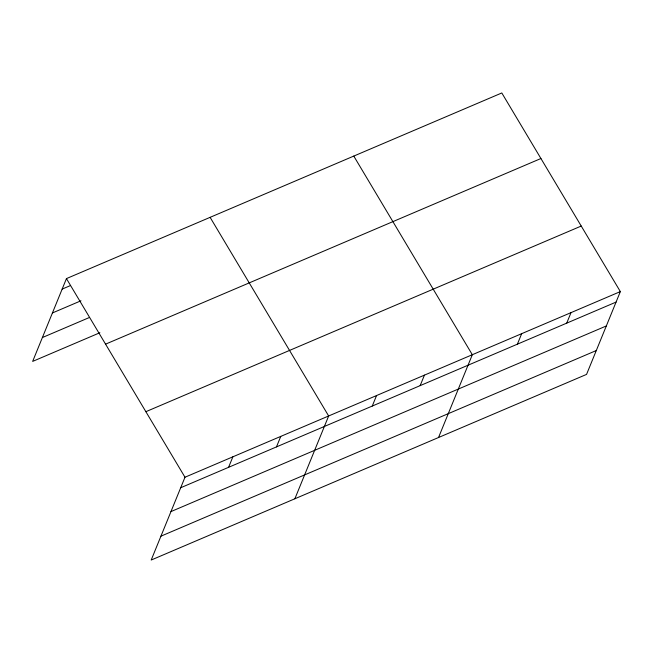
<?xml version="1.0" encoding="UTF-8"?>
<svg xmlns="http://www.w3.org/2000/svg" width="653" height="653" viewBox="0 0 653 653"><rect width="100%" height="100%" fill="white"/><g stroke="black" fill="none" stroke-linecap="round" stroke-linejoin="round"><path stroke-width="0.98" d="M620.35 291.597L184.987 477.237L151.194 560.037L586.557 374.398L620.35 291.597L501.806 92.963L66.443 278.602L32.65 361.403L99.876 332.736M228.591 467.311L232.876 456.814M276.48 446.889L280.766 436.4M294.87 498.778L328.655 415.977L210.111 217.343M372.267 406.052L376.544 395.555M420.157 385.629L424.434 375.132M438.538 437.51L472.323 354.718L353.779 156.083M517.388 344.172L521.665 333.675M566.722 323.129L571.008 312.64M62.157 289.099L70.442 285.565M52.42 312.958L80.972 300.788M42.388 337.544L89.355 317.513M105.557 344.155L540.921 158.516M145.864 411.692L581.227 226.052M180.701 487.734L616.065 302.094M170.964 511.593L606.327 325.953M160.932 536.178L596.295 350.539M66.443 278.602L184.987 477.237"/></g></svg>
